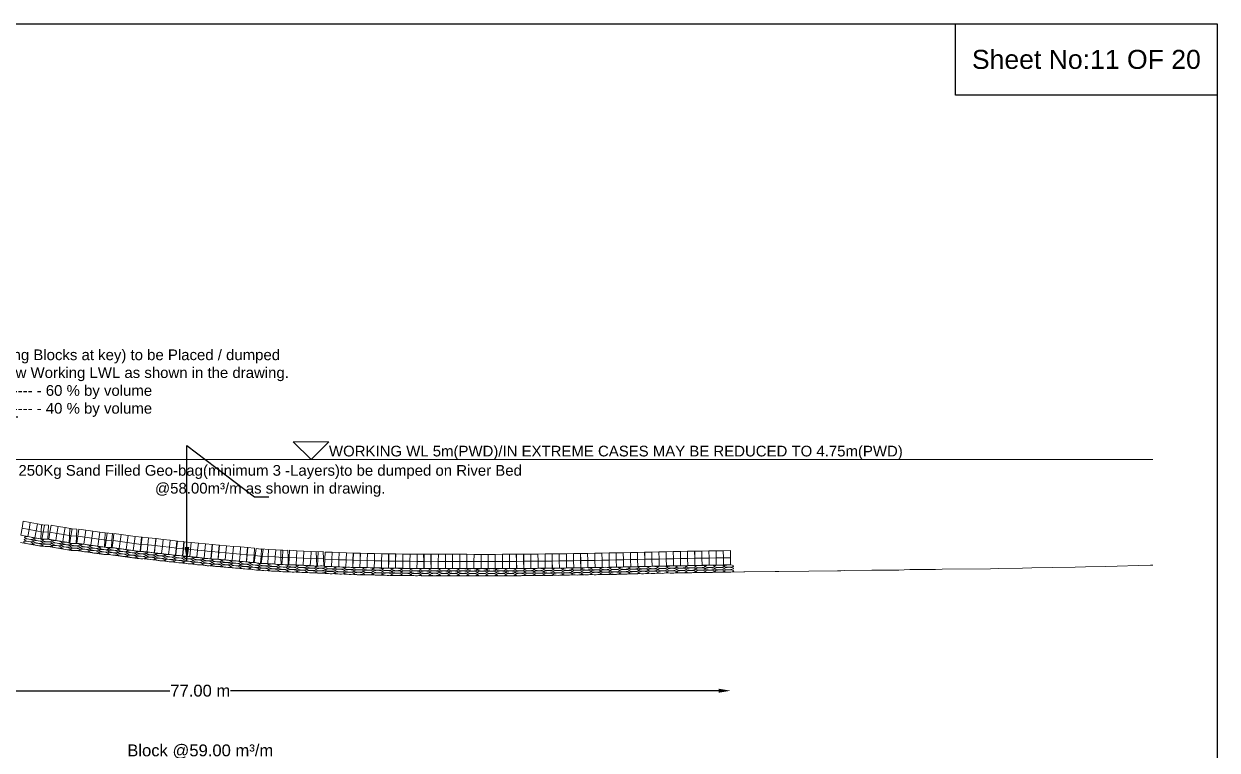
# Model space of a CAD drawing. Header units: inches. Extents: x -8940 to 26362, y -28010 to 990.
# Drawn here: x 4382.2 to 4465.9, y -14244.6 to -14193.7 of the extents above; entities that cross this region are included whole.
import ezdxf

# ---------------------------------------------------------------- set-up
doc = ezdxf.new("R2010")
doc.units = ezdxf.units.IN
doc.header["$MEASUREMENT"] = 0
doc.header["$PDMODE"] = 3
for name, color, linetype, lineweight in [('Cross Section Labels', 7, 'Continuous', 9), ('Existing_Bed_Level for Xsection', 7, 'Continuous', 0), ('Long Section Labels', 7, 'Continuous', 9)]:
    doc.layers.add(name, color=color, linetype=linetype, lineweight=lineweight)
doc.styles.get("Standard").update_dxf_attribs({"font": 'arial.ttf'})
doc.dimstyles.new('Appron Lebeling Style', dxfattribs={"dimtxt": 50, "dimasz": 50, "dimexe": 0.18, "dimexo": 0.0625, "dimgap": 0.09, "dimtad": 0, "dimtih": 1, "dimtoh": 1, "dimdec": 4, "dimzin": 0, "dimdsep": 46, "dimtxsty": 'Standard', "dimcen": 0.09, "dimse1": 1, "dimse2": 1, "dimadec": 0, "dimazin": 0, "dimtfac": 1, "dimtdec": 4, "dimtofl": 0, "dimtmove": 0, "dimatfit": 3, "dimfxl": 1, "dimtolj": 1, "dimtzin": 0, "dimarcsym": 0})
doc.dimstyles.get("Standard").update_dxf_attribs({"dimtxt": 0.18, "dimasz": 0.18, "dimexe": 0.18, "dimexo": 0.0625, "dimgap": 0.09, "dimtad": 0, "dimtih": 1, "dimtoh": 1, "dimdec": 4, "dimzin": 0, "dimdsep": 46, "dimtxsty": 'Standard', "dimcen": 0.09, "dimadec": 0, "dimazin": 0, "dimtfac": 1, "dimtdec": 4, "dimtofl": 0, "dimtmove": 0, "dimatfit": 3, "dimfxl": 1, "dimtolj": 1, "dimtzin": 0, "dimarcsym": 0})

# ---------------------------------------------------------------- blocks, each defined once
blk = doc.blocks.new('*D3')
at = {"layer": 'Cross Section Labels', "color": 0, "lineweight": -2, "transparency": 16777216}
for p, q in [((4358.196, -14240.44), (4392.436, -14240.44)), ((4430.93, -14240.44), (4396.69, -14240.44))]:
    blk.add_line(p, q, dxfattribs=at)
at = {"layer": 'Cross Section Labels', "color": 0, "transparency": 16777216}
for points in [[(4358.196, -14240.301), (4358.196, -14240.579), (4357.363, -14240.44)], [(4430.93, -14240.301), (4430.93, -14240.579), (4431.763, -14240.44)]]:
    blk.add_solid(points, dxfattribs=at)
at = {"layer": 'Defpoints', "color": 0, "transparency": 16777216}
for p in [(4357.363, -14231.435), (4431.763, -14239.325), (4431.763, -14240.44)]:
    blk.add_point(p, dxfattribs=at)
at = {"layer": 'Cross Section Labels', "color": 0, "transparency": 16777216, "insert": (4394.563, -14240.44), "char_height": 0.833, "attachment_point": 5}
blk.add_mtext('\\A1;77.00 m', dxfattribs=at)
blk = doc.blocks.new('*D4')
at = {"layer": 'Cross Section Labels', "color": 0, "lineweight": -2, "transparency": 16777216}
for p, q in [((4358.196, -14245.443), (4388.55, -14245.443)), ((4430.93, -14245.443), (4400.576, -14245.443))]:
    blk.add_line(p, q, dxfattribs=at)
at = {"layer": 'Cross Section Labels', "color": 0, "transparency": 16777216}
for points in [[(4358.196, -14245.304), (4358.196, -14245.582), (4357.363, -14245.443)], [(4430.93, -14245.304), (4430.93, -14245.582), (4431.763, -14245.443)]]:
    blk.add_solid(points, dxfattribs=at)
at = {"layer": 'Defpoints', "color": 0, "transparency": 16777216}
for p in [(4357.363, -14231.435), (4431.763, -14239.325), (4431.763, -14245.443)]:
    blk.add_point(p, dxfattribs=at)
at = {"layer": 'Cross Section Labels', "color": 0, "transparency": 16777216, "insert": (4394.563, -14245.443), "char_height": 0.833, "attachment_point": 5}
blk.add_mtext('\\A1;Block @59.00 m³/m ^JGoo Bag @58.00 m³/m ', dxfattribs=at)

msp = doc.modelspace()

# ---------------------------------------------------------------- linework, layer by layer
for points in [[(4299.118672, -14193.658586), (4465.878672, -14193.658586), (4465.878672, -14311.574582), (4299.118672, -14311.574582)], [(4447.535072, -14193.658586), (4465.878672, -14193.658586), (4465.878672, -14198.661386), (4447.535072, -14198.661386)]]:
    msp.add_lwpolyline(points, close=True)
at = {"layer": 'Cross Section Labels'}
msp.add_lwpolyline([(4402.337717, -14224.229953), (4403.588417, -14222.979253), (4401.087017, -14222.979253)], close=True, dxfattribs=at)
at = {"layer": 'Existing_Bed_Level for Xsection'}
for points in [[(4355.861705, -14224.229953), (4461.369925, -14224.229953)], [(4381.953224, -14230.039204), (4383.364013, -14230.302351), (4383.89431, -14230.329366), (4385.515217, -14230.597516), (4386.025503, -14230.627533), (4387.796494, -14230.876673), (4388.296774, -14230.90669), (4390.14781, -14231.152827), (4390.618073, -14231.196852), (4391.05832, -14231.239876), (4392.919361, -14231.453996), (4393.329591, -14231.491017), (4395.24066, -14231.687126), (4395.620873, -14231.718144), (4395.971069, -14231.74716), (4397.882139, -14231.913253), (4398.212324, -14231.938267), (4398.532503, -14231.985293), (4400.483595, -14232.109363), (4400.773757, -14232.099357), (4402.784883, -14232.201414), (4403.055034, -14232.190408), (4403.325185, -14232.220425), (4405.326305, -14232.297468), (4405.56644, -14232.30147), (4405.796568, -14232.303471), (4407.847716, -14232.353499), (4408.047828, -14232.3545), (4410.058954, -14232.379514), (4410.219044, -14232.379514), (4410.389139, -14232.377513), (4410.549228, -14232.374511), (4410.709318, -14232.37251), (4414.791603, -14232.386518), (4414.91167, -14232.384517), (4416.972824, -14232.37251), (4417.07288, -14232.370509), (4419.144039, -14232.351498), (4419.224084, -14232.350498), (4419.294123, -14232.350498), (4421.495355, -14232.317479), (4423.66657, -14232.277457), (4423.706592, -14232.277457), (4423.746615, -14232.278457), (4425.987869, -14232.224427), (4426.00788, -14232.225428), (4428.219118, -14232.180402), (4428.229124, -14232.180402), (4429.039577, -14232.164393), (4430.490389, -14232.14038), (4432.691621, -14232.10536), (4432.76166, -14232.103359), (4434.892853, -14232.079346), (4435.01292, -14232.075344), (4435.142993, -14232.06934), (4437.234164, -14232.043326), (4439.255295, -14232.037322), (4439.495429, -14232.024315), (4439.735564, -14232.009307), (4441.666644, -14231.990296), (4443.557703, -14231.988295), (4443.92791, -14231.966283), (4444.328134, -14231.94427), (4446.119136, -14231.936266), (4446.599405, -14231.90825), (4449.981298, -14231.895243), (4450.571628, -14231.861224), (4452.222552, -14231.849217), (4452.892928, -14231.817199), (4454.353745, -14231.796187), (4455.914619, -14231.778177), (4456.655033, -14231.74816), (4458.055817, -14231.722146), (4458.866271, -14231.691129), (4460.3471, -14231.660111), (4461.197576, -14231.639099), (4461.369925, -14231.634699)]]:
    msp.add_lwpolyline(points, dxfattribs=at)
at = {"layer": 'Long Section Labels'}
for points in [[(4382.643684, -14228.631089), (4382.151886, -14228.539356), (4382.060153, -14229.031154), (4382.551951, -14229.122887)], [(4382.551951, -14229.122887), (4382.060153, -14229.031154), (4381.968421, -14229.522952), (4382.460219, -14229.614685)], [(4383.043749, -14229.214619), (4382.551951, -14229.122887), (4382.460219, -14229.614685), (4382.952017, -14229.706417)], [(4383.135482, -14228.722821), (4382.643684, -14228.631089), (4382.551951, -14229.122887), (4383.043749, -14229.214619)], [(4383.535547, -14229.306352), (4383.043749, -14229.214619), (4382.952017, -14229.706417), (4383.443815, -14229.79815)], [(4383.62728, -14228.814554), (4383.135482, -14228.722821), (4383.043749, -14229.214619), (4383.535547, -14229.306352)], [(4383.901075, -14229.317835), (4383.401443, -14229.292382), (4383.37599, -14229.792014), (4383.875622, -14229.817467)], [(4383.926528, -14228.818203), (4383.426896, -14228.79275), (4383.401443, -14229.292382), (4383.901075, -14229.317835)], [(4384.508712, -14229.406707), (4384.01514, -14229.325055), (4383.933488, -14229.818626), (4384.427059, -14229.900279)], [(4384.590364, -14228.913136), (4384.096793, -14228.831483), (4384.01514, -14229.325055), (4384.508712, -14229.406707)], [(4385.002283, -14229.48836), (4384.508712, -14229.406707), (4384.427059, -14229.900279), (4384.920631, -14229.981932)], [(4385.083936, -14228.994788), (4384.590364, -14228.913136), (4384.508712, -14229.406707), (4385.002283, -14229.48836)], [(4385.577508, -14229.076441), (4385.083936, -14228.994788), (4385.002283, -14229.48836), (4385.495855, -14229.570013)], [(4385.916871, -14229.107686), (4385.417454, -14229.078308), (4385.388077, -14229.577725), (4385.887493, -14229.607103)], [(4386.53561, -14229.173572), (4386.040208, -14229.10388), (4385.970516, -14229.599281), (4386.465918, -14229.668974)], [(4387.031012, -14229.243264), (4386.53561, -14229.173572), (4386.465918, -14229.668974), (4386.961319, -14229.738666)], [(4387.526414, -14229.312956), (4387.031012, -14229.243264), (4386.961319, -14229.738666), (4387.456721, -14229.808358)], [(4388.021815, -14229.382648), (4387.526414, -14229.312956), (4387.456721, -14229.808358), (4387.952123, -14229.87805)], [(4388.401334, -14229.3994), (4387.901953, -14229.369438), (4387.87199, -14229.868819), (4388.371372, -14229.898782)], [(4389.005812, -14229.476828), (4388.509897, -14229.410885), (4388.443954, -14229.9068), (4388.939869, -14229.972743)], [(4385.495855, -14229.570013), (4385.002283, -14229.48836), (4384.920631, -14229.981932), (4385.414202, -14230.063584)], [(4385.887493, -14229.607103), (4385.388077, -14229.577725), (4385.358699, -14230.077142), (4385.858116, -14230.106519)], [(4386.465918, -14229.668974), (4385.970516, -14229.599281), (4385.900823, -14230.094683), (4386.396225, -14230.164376)], [(4386.961319, -14229.738666), (4386.465918, -14229.668974), (4386.396225, -14230.164376), (4386.891627, -14230.234068)], [(4387.456721, -14229.808358), (4386.961319, -14229.738666), (4386.891627, -14230.234068), (4387.387029, -14230.30376)], [(4387.952123, -14229.87805), (4387.456721, -14229.808358), (4387.387029, -14230.30376), (4387.882431, -14230.373452)], [(4388.371372, -14229.898782), (4387.87199, -14229.868819), (4387.842027, -14230.368201), (4388.341409, -14230.398164)], [(4388.939869, -14229.972743), (4388.443954, -14229.9068), (4388.378011, -14230.402715), (4388.873926, -14230.468658)], [(4389.435784, -14230.038686), (4388.939869, -14229.972743), (4388.873926, -14230.468658), (4389.369841, -14230.534601)], [(4389.501727, -14229.542771), (4389.005812, -14229.476828), (4388.939869, -14229.972743), (4389.435784, -14230.038686)], [(4389.931699, -14230.10463), (4389.435784, -14230.038686), (4389.369841, -14230.534601), (4389.865756, -14230.600544)], [(4389.997642, -14229.608715), (4389.501727, -14229.542771), (4389.435784, -14230.038686), (4389.931699, -14230.10463)], [(4390.427614, -14230.170573), (4389.931699, -14230.10463), (4389.865756, -14230.600544), (4390.36167, -14230.666488)], [(4390.493557, -14229.674658), (4389.997642, -14229.608715), (4389.931699, -14230.10463), (4390.427614, -14230.170573)], [(4390.887351, -14230.207077), (4390.389249, -14230.160446), (4390.342618, -14230.658548), (4390.84072, -14230.705179)], [(4390.933982, -14229.708975), (4390.43588, -14229.662344), (4390.389249, -14230.160446), (4390.887351, -14230.207077)], [(4391.389288, -14230.256841), (4390.89138, -14230.208182), (4390.842721, -14230.70609), (4391.340629, -14230.754749)], [(4391.437947, -14229.758933), (4390.940039, -14229.710274), (4390.89138, -14230.208182), (4391.389288, -14230.256841)], [(4391.903082, -14230.319837), (4391.40608, -14230.262655), (4391.348898, -14230.759656), (4391.8459, -14230.816838)], [(4391.960264, -14229.822836), (4391.463262, -14229.765654), (4391.40608, -14230.262655), (4391.903082, -14230.319837)], [(4392.457265, -14229.880017), (4391.960264, -14229.822836), (4391.903082, -14230.319837), (4392.400083, -14230.377019)], [(4392.954266, -14229.937199), (4392.457265, -14229.880017), (4392.400083, -14230.377019), (4392.897084, -14230.434201)], [(4393.415277, -14229.981764), (4392.917022, -14229.936799), (4392.872058, -14230.435055), (4393.370313, -14230.480019)], [(4393.93144, -14230.033997), (4393.433773, -14229.982928), (4393.382704, -14230.480594), (4393.880371, -14230.531664)], [(4394.429107, -14230.085067), (4393.93144, -14230.033997), (4393.880371, -14230.531664), (4394.378037, -14230.582733)], [(4394.926773, -14230.136136), (4394.429107, -14230.085067), (4394.378037, -14230.582733), (4394.875704, -14230.633803)], [(4395.42444, -14230.187206), (4394.926773, -14230.136136), (4394.875704, -14230.633803), (4395.37337, -14230.684872)], [(4395.891735, -14230.224376), (4395.393112, -14230.183698), (4395.352435, -14230.682322), (4395.851058, -14230.722999)], [(4396.398161, -14230.267738), (4395.89976, -14230.224421), (4395.856443, -14230.722823), (4396.354844, -14230.766139)], [(4396.896562, -14230.311054), (4396.398161, -14230.267738), (4396.354844, -14230.766139), (4396.853246, -14230.809456)], [(4392.400083, -14230.377019), (4391.903082, -14230.319837), (4391.8459, -14230.816838), (4392.342901, -14230.87402)], [(4392.897084, -14230.434201), (4392.400083, -14230.377019), (4392.342901, -14230.87402), (4392.839902, -14230.931202)], [(4393.370313, -14230.480019), (4392.872058, -14230.435055), (4392.827093, -14230.93331), (4393.325348, -14230.978274)], [(4393.880371, -14230.531664), (4393.382704, -14230.480594), (4393.331635, -14230.978261), (4393.829301, -14231.02933)], [(4394.378037, -14230.582733), (4393.880371, -14230.531664), (4393.829301, -14231.02933), (4394.326968, -14231.0804)], [(4394.875704, -14230.633803), (4394.378037, -14230.582733), (4394.326968, -14231.0804), (4394.824634, -14231.131469)], [(4395.37337, -14230.684872), (4394.875704, -14230.633803), (4394.824634, -14231.131469), (4395.322301, -14231.182539)], [(4395.851058, -14230.722999), (4395.352435, -14230.682322), (4395.311757, -14231.180946), (4395.810381, -14231.221623)], [(4396.354844, -14230.766139), (4395.856443, -14230.722823), (4395.813127, -14231.221224), (4396.311528, -14231.26454)], [(4396.853246, -14230.809456), (4396.354844, -14230.766139), (4396.311528, -14231.26454), (4396.809929, -14231.307857)], [(4397.351647, -14230.852772), (4396.853246, -14230.809456), (4396.809929, -14231.307857), (4397.30833, -14231.351173)], [(4397.394963, -14230.354371), (4396.896562, -14230.311054), (4396.853246, -14230.809456), (4397.351647, -14230.852772)], [(4397.850048, -14230.896089), (4397.351647, -14230.852772), (4397.30833, -14231.351173), (4397.806732, -14231.39449)], [(4397.893365, -14230.397688), (4397.394963, -14230.354371), (4397.351647, -14230.852772), (4397.850048, -14230.896089)], [(4398.337631, -14230.934298), (4397.83878, -14230.896507), (4397.800988, -14231.395357), (4398.299839, -14231.433149)], [(4398.375422, -14230.435448), (4397.876572, -14230.397656), (4397.83878, -14230.896507), (4398.337631, -14230.934298)], [(4398.902731, -14231.018263), (4398.407762, -14230.945564), (4398.335063, -14231.440534), (4398.830033, -14231.513233)], [(4398.97543, -14230.523293), (4398.48046, -14230.450595), (4398.407762, -14230.945564), (4398.902731, -14231.018263)], [(4399.321225, -14231.022841), (4398.821954, -14230.991093), (4398.790205, -14231.490364), (4399.289477, -14231.522113)], [(4399.352974, -14230.52357), (4398.853702, -14230.491821), (4398.821954, -14230.991093), (4399.321225, -14231.022841)], [(4399.820497, -14231.05459), (4399.321225, -14231.022841), (4399.289477, -14231.522113), (4399.788748, -14231.553861)], [(4399.852245, -14230.555318), (4399.352974, -14230.52357), (4399.321225, -14231.022841), (4399.820497, -14231.05459)], [(4400.319768, -14231.086338), (4399.820497, -14231.05459), (4399.788748, -14231.553861), (4400.28802, -14231.58561)], [(4400.351517, -14230.587067), (4399.852245, -14230.555318), (4399.820497, -14231.05459), (4400.319768, -14231.086338)], [(4400.703227, -14230.590046), (4400.203244, -14230.607286), (4400.220485, -14231.107269), (4400.720468, -14231.090028)], [(4400.720468, -14231.090028), (4400.220485, -14231.107269), (4400.237726, -14231.607252), (4400.737709, -14231.590011)], [(4401.306161, -14231.114509), (4400.806524, -14231.089154), (4400.781169, -14231.588791), (4401.280806, -14231.614146)], [(4401.331515, -14230.614871), (4400.831878, -14230.589517), (4400.806524, -14231.089154), (4401.306161, -14231.114509)], [(4401.805798, -14231.139863), (4401.306161, -14231.114509), (4401.280806, -14231.614146), (4401.780443, -14231.6395)], [(4401.831153, -14230.640226), (4401.331515, -14230.614871), (4401.306161, -14231.114509), (4401.805798, -14231.139863)], [(4402.33079, -14230.665581), (4401.831153, -14230.640226), (4401.805798, -14231.139863), (4402.305435, -14231.165218)], [(4402.830427, -14230.690936), (4402.33079, -14230.665581), (4402.305435, -14231.165218), (4402.805072, -14231.190573)], [(4403.192205, -14230.672721), (4402.692339, -14230.693085), (4402.712704, -14231.192951), (4403.21257, -14231.172586)], [(4403.810297, -14230.727137), (4403.310387, -14230.70789), (4403.291141, -14231.2078), (4403.791051, -14231.227046)], [(4404.310207, -14230.746383), (4403.810297, -14230.727137), (4403.791051, -14231.227046), (4404.29096, -14231.246293)], [(4404.810116, -14230.76563), (4404.310207, -14230.746383), (4404.29096, -14231.246293), (4404.79087, -14231.265539)], [(4405.310026, -14230.784876), (4404.810116, -14230.76563), (4404.79087, -14231.265539), (4405.29078, -14231.284786)], [(4405.777245, -14230.793928), (4405.277034, -14230.785591), (4405.268697, -14231.285802), (4405.768908, -14231.294139)], [(4406.289068, -14230.804189), (4405.788937, -14230.79199), (4405.776738, -14231.292121), (4406.276869, -14231.30432)], [(4406.789199, -14230.816387), (4406.289068, -14230.804189), (4406.276869, -14231.30432), (4406.777001, -14231.316518)], [(4407.28933, -14230.828585), (4406.789199, -14230.816387), (4406.777001, -14231.316518), (4407.277132, -14231.328716)], [(4407.789462, -14230.840783), (4407.28933, -14230.828585), (4407.277132, -14231.328716), (4407.777263, -14231.340915)], [(4408.260423, -14230.844698), (4407.76015, -14230.842197), (4407.757648, -14231.342471), (4408.257922, -14231.344972)], [(4408.771887, -14230.852543), (4408.271646, -14230.846321), (4408.265424, -14231.346562), (4408.765666, -14231.352784)], [(4409.272129, -14230.858765), (4408.771887, -14230.852543), (4408.765666, -14231.352784), (4409.265907, -14231.359006)], [(4409.77237, -14230.864987), (4409.272129, -14230.858765), (4409.265907, -14231.359006), (4409.766148, -14231.365228)], [(4410.272611, -14230.871209), (4409.77237, -14230.864987), (4409.766148, -14231.365228), (4410.266389, -14231.37145)], [(4410.725717, -14230.860091), (4410.225525, -14230.869469), (4410.234904, -14231.369661), (4410.735096, -14231.360283)], [(4411.259525, -14230.863543), (4410.759248, -14230.861827), (4410.757531, -14231.362104), (4411.257808, -14231.36382)], [(4411.759802, -14230.86526), (4411.259525, -14230.863543), (4411.257808, -14231.36382), (4411.758085, -14231.365537)], [(4412.260079, -14230.866977), (4411.759802, -14230.86526), (4411.758085, -14231.365537), (4412.258362, -14231.367254)], [(4412.760356, -14230.868693), (4412.260079, -14230.866977), (4412.258362, -14231.367254), (4412.758639, -14231.36897)], [(4413.260633, -14230.87041), (4412.760356, -14230.868693), (4412.758639, -14231.36897), (4413.258917, -14231.370687)], [(4413.76091, -14230.872127), (4413.260633, -14230.87041), (4413.258917, -14231.370687), (4413.759194, -14231.372404)], [(4414.261187, -14230.873843), (4413.76091, -14230.872127), (4413.759194, -14231.372404), (4414.259471, -14231.37412)], [(4414.761464, -14230.87556), (4414.261187, -14230.873843), (4414.259471, -14231.37412), (4414.759748, -14231.375837)], [(4415.247736, -14230.871688), (4414.747465, -14230.874602), (4414.750379, -14231.374873), (4415.250651, -14231.371959)], [(4415.748008, -14230.868774), (4415.247736, -14230.871688), (4415.250651, -14231.371959), (4415.750922, -14231.369045)], [(4416.248279, -14230.865859), (4415.748008, -14230.868774), (4415.750922, -14231.369045), (4416.251194, -14231.366131)], [(4416.748551, -14230.862945), (4416.248279, -14230.865859), (4416.251194, -14231.366131), (4416.751465, -14231.363217)], [(4417.22736, -14230.856271), (4416.72718, -14230.866275), (4416.737184, -14231.366455), (4417.237364, -14231.356451)], [(4417.743992, -14230.85344), (4417.243733, -14230.858031), (4417.248325, -14231.35829), (4417.748584, -14231.353699)], [(4418.244251, -14230.848848), (4417.743992, -14230.85344), (4417.748584, -14231.353699), (4418.248843, -14231.349107)], [(4418.74451, -14230.844256), (4418.244251, -14230.848848), (4418.248843, -14231.349107), (4418.749102, -14231.344515)], [(4419.244769, -14230.839664), (4418.74451, -14230.844256), (4418.749102, -14231.344515), (4419.249361, -14231.339923)], [(4419.736202, -14230.832851), (4419.235979, -14230.840354), (4419.243482, -14231.340578), (4419.743706, -14231.333075)], [(4420.236426, -14230.825347), (4419.736202, -14230.832851), (4419.743706, -14231.333075), (4420.243929, -14231.325571)], [(4420.73665, -14230.817844), (4420.236426, -14230.825347), (4420.243929, -14231.325571), (4420.744153, -14231.318068)], [(4421.236873, -14230.810341), (4420.73665, -14230.817844), (4420.744153, -14231.318068), (4421.244377, -14231.310564)], [(4421.731897, -14230.802017), (4421.231702, -14230.811237), (4421.240922, -14231.311432), (4421.741117, -14231.302212)], [(4422.232092, -14230.792796), (4421.731897, -14230.802017), (4421.741117, -14231.302212), (4422.241312, -14231.292991)], [(4422.732287, -14230.783576), (4422.232092, -14230.792796), (4422.241312, -14231.292991), (4422.741507, -14231.283771)], [(4423.232482, -14230.774356), (4422.732287, -14230.783576), (4422.741507, -14231.283771), (4423.241702, -14231.274551)], [(4423.732677, -14230.765136), (4423.232482, -14230.774356), (4423.241702, -14231.274551), (4423.741898, -14231.265331)], [(4424.224245, -14230.755658), (4423.72411, -14230.767715), (4423.736167, -14231.26785), (4424.236302, -14231.255793)], [(4424.72438, -14230.743602), (4424.224245, -14230.755658), (4424.236302, -14231.255793), (4424.736436, -14231.243736)], [(4425.224514, -14230.731545), (4424.72438, -14230.743602), (4424.736436, -14231.243736), (4425.236571, -14231.231679)], [(4425.724649, -14230.719488), (4425.224514, -14230.731545), (4425.236571, -14231.231679), (4425.736706, -14231.219623)], [(4426.23044, -14230.709737), (4425.730263, -14230.719922), (4425.740448, -14231.220098), (4426.240624, -14231.209913)], [(4426.730616, -14230.699552), (4426.23044, -14230.709737), (4426.240624, -14231.209913), (4426.740801, -14231.199729)], [(4427.230792, -14230.689368), (4426.730616, -14230.699552), (4426.740801, -14231.199729), (4427.240977, -14231.189544)], [(4427.730969, -14230.679183), (4427.230792, -14230.689368), (4427.240977, -14231.189544), (4427.741153, -14231.17936)], [(4428.231145, -14230.668999), (4427.730969, -14230.679183), (4427.741153, -14231.17936), (4428.24133, -14231.169175)], [(4428.732249, -14230.659324), (4428.232067, -14230.669204), (4428.241947, -14231.169386), (4428.742129, -14231.159506)], [(4429.232432, -14230.649444), (4428.732249, -14230.659324), (4428.742129, -14231.159506), (4429.242312, -14231.149626)], [(4429.73749, -14230.641789), (4429.237279, -14230.650069), (4429.245558, -14231.15028), (4429.74577, -14231.142001)], [(4430.237702, -14230.63351), (4429.73749, -14230.641789), (4429.74577, -14231.142001), (4430.245981, -14231.133721)], [(4430.245981, -14231.133721), (4429.74577, -14231.142001), (4429.754049, -14231.642212), (4430.254261, -14231.633933)], [(4430.738887, -14230.62539), (4430.23867, -14230.633348), (4430.246628, -14231.133565), (4430.746845, -14231.125607)], [(4430.746845, -14231.125607), (4430.246628, -14231.133565), (4430.254586, -14231.633781), (4430.754803, -14231.625823)], [(4431.239103, -14230.617432), (4430.738887, -14230.62539), (4430.746845, -14231.125607), (4431.247061, -14231.117649)], [(4431.247061, -14231.117649), (4430.746845, -14231.125607), (4430.754803, -14231.625823), (4431.255019, -14231.617865)], [(4431.73932, -14230.609474), (4431.239103, -14230.617432), (4431.247061, -14231.117649), (4431.747278, -14231.109691)], [(4431.747278, -14231.109691), (4431.247061, -14231.117649), (4431.255019, -14231.617865), (4431.755236, -14231.609907)], [(4402.305435, -14231.165218), (4401.805798, -14231.139863), (4401.780443, -14231.6395), (4402.28008, -14231.664855)], [(4402.805072, -14231.190573), (4402.305435, -14231.165218), (4402.28008, -14231.664855), (4402.779717, -14231.69021)], [(4403.21257, -14231.172586), (4402.712704, -14231.192951), (4402.733069, -14231.692816), (4403.232934, -14231.672451)], [(4403.791051, -14231.227046), (4403.291141, -14231.2078), (4403.271894, -14231.707709), (4403.771804, -14231.726956)], [(4404.29096, -14231.246293), (4403.791051, -14231.227046), (4403.771804, -14231.726956), (4404.271714, -14231.746202)], [(4404.79087, -14231.265539), (4404.29096, -14231.246293), (4404.271714, -14231.746202), (4404.771623, -14231.765449)], [(4405.29078, -14231.284786), (4404.79087, -14231.265539), (4404.771623, -14231.765449), (4405.271533, -14231.784696)], [(4405.768908, -14231.294139), (4405.268697, -14231.285802), (4405.26036, -14231.786012), (4405.760571, -14231.794349)], [(4406.276869, -14231.30432), (4405.776738, -14231.292121), (4405.76454, -14231.792253), (4406.264671, -14231.804451)], [(4406.777001, -14231.316518), (4406.276869, -14231.30432), (4406.264671, -14231.804451), (4406.764802, -14231.816649)], [(4407.277132, -14231.328716), (4406.777001, -14231.316518), (4406.764802, -14231.816649), (4407.264934, -14231.828848)], [(4407.777263, -14231.340915), (4407.277132, -14231.328716), (4407.264934, -14231.828848), (4407.765065, -14231.841046)], [(4408.257922, -14231.344972), (4407.757648, -14231.342471), (4407.755147, -14231.842744), (4408.255421, -14231.845246)], [(4408.765666, -14231.352784), (4408.265424, -14231.346562), (4408.259202, -14231.846804), (4408.759444, -14231.853026)], [(4409.265907, -14231.359006), (4408.765666, -14231.352784), (4408.759444, -14231.853026), (4409.259685, -14231.859248)], [(4409.766148, -14231.365228), (4409.265907, -14231.359006), (4409.259685, -14231.859248), (4409.759926, -14231.86547)], [(4410.266389, -14231.37145), (4409.766148, -14231.365228), (4409.759926, -14231.86547), (4410.260168, -14231.871691)], [(4410.735096, -14231.360283), (4410.234904, -14231.369661), (4410.244282, -14231.869853), (4410.744474, -14231.860475)], [(4411.257808, -14231.36382), (4410.757531, -14231.362104), (4410.755815, -14231.862381), (4411.256092, -14231.864097)], [(4411.758085, -14231.365537), (4411.257808, -14231.36382), (4411.256092, -14231.864097), (4411.756369, -14231.865814)], [(4412.258362, -14231.367254), (4411.758085, -14231.365537), (4411.756369, -14231.865814), (4412.256646, -14231.867531)], [(4412.758639, -14231.36897), (4412.258362, -14231.367254), (4412.256646, -14231.867531), (4412.756923, -14231.869247)], [(4413.258917, -14231.370687), (4412.758639, -14231.36897), (4412.756923, -14231.869247), (4413.2572, -14231.870964)], [(4413.759194, -14231.372404), (4413.258917, -14231.370687), (4413.2572, -14231.870964), (4413.757477, -14231.872681)], [(4414.259471, -14231.37412), (4413.759194, -14231.372404), (4413.757477, -14231.872681), (4414.257754, -14231.874397)], [(4414.759748, -14231.375837), (4414.259471, -14231.37412), (4414.257754, -14231.874397), (4414.758031, -14231.876114)], [(4415.250651, -14231.371959), (4414.750379, -14231.374873), (4414.753293, -14231.875145), (4415.253565, -14231.872231)], [(4415.750922, -14231.369045), (4415.250651, -14231.371959), (4415.253565, -14231.872231), (4415.753836, -14231.869317)], [(4416.251194, -14231.366131), (4415.750922, -14231.369045), (4415.753836, -14231.869317), (4416.254108, -14231.866402)], [(4416.751465, -14231.363217), (4416.251194, -14231.366131), (4416.254108, -14231.866402), (4416.754379, -14231.863488)], [(4417.237364, -14231.356451), (4416.737184, -14231.366455), (4416.747188, -14231.866635), (4417.247368, -14231.856631)], [(4417.748584, -14231.353699), (4417.248325, -14231.35829), (4417.252917, -14231.858549), (4417.753176, -14231.853957)], [(4418.248843, -14231.349107), (4417.748584, -14231.353699), (4417.753176, -14231.853957), (4418.253435, -14231.849366)], [(4418.749102, -14231.344515), (4418.248843, -14231.349107), (4418.253435, -14231.849366), (4418.753694, -14231.844774)], [(4419.249361, -14231.339923), (4418.749102, -14231.344515), (4418.753694, -14231.844774), (4419.253953, -14231.840182)], [(4419.743706, -14231.333075), (4419.243482, -14231.340578), (4419.250985, -14231.840802), (4419.751209, -14231.833298)], [(4420.243929, -14231.325571), (4419.743706, -14231.333075), (4419.751209, -14231.833298), (4420.251433, -14231.825795)], [(4420.744153, -14231.318068), (4420.243929, -14231.325571), (4420.251433, -14231.825795), (4420.751656, -14231.818292)], [(4421.244377, -14231.310564), (4420.744153, -14231.318068), (4420.751656, -14231.818292), (4421.25188, -14231.810788)], [(4421.741117, -14231.302212), (4421.240922, -14231.311432), (4421.250143, -14231.811627), (4421.750338, -14231.802407)], [(4422.241312, -14231.292991), (4421.741117, -14231.302212), (4421.750338, -14231.802407), (4422.250533, -14231.793186)], [(4422.741507, -14231.283771), (4422.241312, -14231.292991), (4422.250533, -14231.793186), (4422.750728, -14231.783966)], [(4423.241702, -14231.274551), (4422.741507, -14231.283771), (4422.750728, -14231.783966), (4423.250923, -14231.774746)], [(4423.741898, -14231.265331), (4423.241702, -14231.274551), (4423.250923, -14231.774746), (4423.751118, -14231.765526)], [(4424.236302, -14231.255793), (4423.736167, -14231.26785), (4423.748224, -14231.767985), (4424.248358, -14231.755928)], [(4424.736436, -14231.243736), (4424.236302, -14231.255793), (4424.248358, -14231.755928), (4424.748493, -14231.743871)], [(4425.236571, -14231.231679), (4424.736436, -14231.243736), (4424.748493, -14231.743871), (4425.248628, -14231.731814)], [(4425.736706, -14231.219623), (4425.236571, -14231.231679), (4425.248628, -14231.731814), (4425.748763, -14231.719757)], [(4426.240624, -14231.209913), (4425.740448, -14231.220098), (4425.750632, -14231.720274), (4426.250809, -14231.71009)], [(4426.740801, -14231.199729), (4426.240624, -14231.209913), (4426.250809, -14231.71009), (4426.750985, -14231.699905)], [(4427.240977, -14231.189544), (4426.740801, -14231.199729), (4426.750985, -14231.699905), (4427.251161, -14231.689721)], [(4427.741153, -14231.17936), (4427.240977, -14231.189544), (4427.251161, -14231.689721), (4427.751338, -14231.679536)], [(4428.24133, -14231.169175), (4427.741153, -14231.17936), (4427.751338, -14231.679536), (4428.251514, -14231.669351)], [(4428.742129, -14231.159506), (4428.241947, -14231.169386), (4428.251827, -14231.669569), (4428.75201, -14231.659689)], [(4429.242312, -14231.149626), (4428.742129, -14231.159506), (4428.75201, -14231.659689), (4429.252192, -14231.649808)], [(4429.74577, -14231.142001), (4429.245558, -14231.15028), (4429.253838, -14231.650492), (4429.754049, -14231.642212)]]:
    msp.add_lwpolyline(points, close=True, dxfattribs=at)
for centre, major_axis in [((4382.502638, -14230.055169), (0.327341, -0.061057)), ((4382.533827, -14229.887958), (0.327341, -0.061057)), ((4382.565016, -14229.720746), (0.327341, -0.061057)), ((4383.15732, -14230.177283), (0.327341, -0.061057)), ((4383.188509, -14230.010072), (0.327341, -0.061057)), ((4383.219698, -14229.842861), (0.327341, -0.061057)), ((4383.807622, -14230.239792), (0.332555, -0.016941)), ((4383.816276, -14230.069917), (0.332555, -0.016941)), ((4383.82493, -14229.900042), (0.332555, -0.016941)), ((4384.475322, -14230.339281), (0.328521, -0.054348)), ((4384.503084, -14230.171467), (0.328521, -0.054348)), ((4384.530846, -14230.003652), (0.328521, -0.054348)), ((4385.160126, -14230.280162), (0.328521, -0.054348)), ((4385.187888, -14230.112348), (0.328521, -0.054348)), ((4385.793591, -14230.358308), (0.332412, -0.019554)), ((4385.80358, -14230.188506), (0.332412, -0.019554)), ((4386.499311, -14230.264762), (0.32974, -0.046387)), ((4387.15879, -14230.357537), (0.32974, -0.046387)), ((4385.132365, -14230.447977), (0.328521, -0.054348)), ((4385.783603, -14230.528109), (0.332412, -0.019554)), ((4386.45192, -14230.601636), (0.32974, -0.046387)), ((4386.475616, -14230.433199), (0.32974, -0.046387)), ((4387.111399, -14230.69441), (0.32974, -0.046387)), ((4387.135095, -14230.525973), (0.32974, -0.046387)), ((4387.770878, -14230.787184), (0.32974, -0.046387)), ((4387.794574, -14230.618747), (0.32974, -0.046387)), ((4387.818269, -14230.450311), (0.32974, -0.046387)), ((4388.433838, -14230.839119), (0.330081, -0.043892)), ((4388.456258, -14230.670508), (0.330081, -0.043892)), ((4388.478679, -14230.501897), (0.330081, -0.043892)), ((4389.093999, -14230.926903), (0.330081, -0.043892)), ((4389.11642, -14230.758292), (0.330081, -0.043892)), ((4389.138841, -14230.589681), (0.330081, -0.043892)), ((4389.754161, -14231.014686), (0.330081, -0.043892)), ((4389.776582, -14230.846075), (0.330081, -0.043892)), ((4389.799003, -14230.677464), (0.330081, -0.043892)), ((4390.412166, -14231.092156), (0.331537, -0.031037)), ((4390.428021, -14230.922801), (0.331537, -0.031037)), ((4390.443875, -14230.753447), (0.331537, -0.031037)), ((4391.076842, -14231.156398), (0.330804, -0.03806)), ((4391.096284, -14230.987418), (0.330804, -0.03806)), ((4391.115726, -14230.818438), (0.330804, -0.03806)), ((4391.73845, -14231.232519), (0.330804, -0.03806)), ((4391.757892, -14231.063538), (0.330804, -0.03806)), ((4391.777334, -14230.894558), (0.330804, -0.03806)), ((4392.4195, -14231.139659), (0.330804, -0.03806)), ((4392.438942, -14230.970679), (0.330804, -0.03806)), ((4393.075212, -14231.211881), (0.331639, -0.029928)), ((4393.0905, -14231.042474), (0.331639, -0.029928)), ((4393.75851, -14231.10756), (0.331247, -0.033992)), ((4394.421004, -14231.175544), (0.331247, -0.033992)), ((4392.400058, -14231.308639), (0.330804, -0.03806)), ((4393.059924, -14231.381288), (0.331639, -0.029928)), ((4393.723783, -14231.445974), (0.331247, -0.033992)), ((4393.741147, -14231.276767), (0.331247, -0.033992)), ((4394.386277, -14231.513957), (0.331247, -0.033992)), ((4394.403641, -14231.344751), (0.331247, -0.033992)), ((4395.048771, -14231.581941), (0.331247, -0.033992)), ((4395.066134, -14231.412734), (0.331247, -0.033992)), ((4395.083498, -14231.243528), (0.331247, -0.033992)), ((4395.710485, -14231.64023), (0.331849, -0.027496)), ((4395.72453, -14231.470715), (0.331849, -0.027496)), ((4395.738576, -14231.301201), (0.331849, -0.027496)), ((4396.374389, -14231.696845), (0.331736, -0.028831)), ((4396.389117, -14231.527388), (0.331736, -0.028831)), ((4396.403844, -14231.357932), (0.331736, -0.028831)), ((4397.037861, -14231.754508), (0.331736, -0.028831)), ((4397.052588, -14231.585051), (0.331736, -0.028831)), ((4397.067316, -14231.415595), (0.331736, -0.028831)), ((4397.701332, -14231.812171), (0.331736, -0.028831)), ((4397.71606, -14231.642714), (0.331736, -0.028831)), ((4397.730788, -14231.473258), (0.331736, -0.028831)), ((4398.369095, -14231.875333), (0.329452, -0.048388)), ((4398.393813, -14231.707043), (0.329452, -0.048388)), ((4398.41853, -14231.538753), (0.329452, -0.048388)), ((4399.025237, -14231.931407), (0.332315, -0.021132)), ((4399.036031, -14231.761654), (0.332315, -0.021132)), ((4399.046826, -14231.591902), (0.332315, -0.021132)), ((4399.689867, -14231.97367), (0.332315, -0.021132)), ((4399.700661, -14231.803918), (0.332315, -0.021132)), ((4399.711456, -14231.634166), (0.332315, -0.021132)), ((4400.354497, -14232.015934), (0.332315, -0.021132)), ((4400.365292, -14231.846182), (0.332315, -0.021132)), ((4400.376086, -14231.676429), (0.332315, -0.021132)), ((4401.018629, -14232.026626), (0.332558, -0.016876)), ((4401.02725, -14231.85675), (0.332558, -0.016876)), ((4401.035871, -14231.686873), (0.332558, -0.016876)), ((4401.683746, -14232.060379), (0.332558, -0.016876)), ((4401.692367, -14231.890502), (0.332558, -0.016876)), ((4401.700987, -14231.720625), (0.332558, -0.016876)), ((4402.357484, -14231.924254), (0.332558, -0.016876)), ((4402.366104, -14231.754378), (0.332558, -0.016876)), ((4402.992462, -14231.767366), (0.33271, 0.013555)), ((4402.999386, -14231.937321), (0.33271, 0.013555)), ((4403.683603, -14231.978892), (0.33274, -0.01281)), ((4403.690146, -14231.808923), (0.33274, -0.01281)), ((4404.349082, -14232.004513), (0.33274, -0.01281)), ((4404.355626, -14231.834544), (0.33274, -0.01281)), ((4405.014562, -14232.030134), (0.33274, -0.01281)), ((4405.021106, -14231.860165), (0.33274, -0.01281)), ((4405.672662, -14232.047241), (0.332974, -0.002895)), ((4405.674141, -14231.877153), (0.332974, -0.002895)), ((4406.342472, -14232.061567), (0.332887, -0.008119)), ((4406.346619, -14231.891523), (0.332887, -0.008119)), ((4407.012394, -14231.907761), (0.332887, -0.008119)), ((4407.678169, -14231.924), (0.332887, -0.008119)), ((4408.338984, -14231.93285), (0.332961, -0.004141)), ((4409.004905, -14231.941133), (0.332961, -0.004141)), ((4409.670826, -14231.949415), (0.332961, -0.004141)), ((4410.32647, -14231.952983), (0.332963, 0.003917)), ((4410.998858, -14231.948263), (0.332984, -0.001143)), ((4411.664826, -14231.950548), (0.332984, -0.001143)), ((4412.330795, -14231.952833), (0.332984, -0.001143)), ((4412.996764, -14231.955118), (0.332984, -0.001143)), ((4413.662733, -14231.957404), (0.332984, -0.001143)), ((4414.328702, -14231.959689), (0.332984, -0.001143)), ((4414.990717, -14231.958811), (0.332981, 0.00194)), ((4415.656679, -14231.954932), (0.332981, 0.00194)), ((4416.32264, -14231.951052), (0.332981, 0.00194)), ((4416.982572, -14231.946992), (0.33292, 0.006658)), ((4417.653104, -14231.939927), (0.332972, 0.003056)), ((4418.319049, -14231.933815), (0.332972, 0.003056)), ((4418.984994, -14231.927702), (0.332972, 0.003056)), ((4419.648438, -14231.919897), (0.332949, 0.004994)), ((4420.314336, -14231.909909), (0.332949, 0.004994)), ((4420.980234, -14231.89992), (0.332949, 0.004994)), ((4421.644663, -14231.889417), (0.33293, 0.006137)), ((4421.647798, -14232.059483), (0.33293, 0.006137)), ((4422.310523, -14231.877143), (0.33293, 0.006137)), ((4422.313658, -14232.047209), (0.33293, 0.006137)), ((4422.976382, -14231.864869), (0.33293, 0.006137)), ((4422.979517, -14232.034935), (0.33293, 0.006137)), ((4423.642242, -14231.852595), (0.33293, 0.006137)), ((4423.645377, -14232.022661), (0.33293, 0.006137)), ((4424.305623, -14231.83962), (0.33289, 0.008025)), ((4424.309722, -14232.009665), (0.33289, 0.008025)), ((4424.971402, -14231.82357), (0.33289, 0.008025)), ((4424.975502, -14231.993615), (0.33289, 0.008025)), ((4425.637182, -14231.80752), (0.33289, 0.008025)), ((4425.641281, -14231.977565), (0.33289, 0.008025)), ((4426.304559, -14231.79406), (0.332917, 0.006779)), ((4426.308021, -14231.96412), (0.332917, 0.006779)), ((4426.970393, -14231.780503), (0.332917, 0.006779)), ((4426.973856, -14231.950563), (0.332917, 0.006779)), ((4427.636228, -14231.766945), (0.332917, 0.006779)), ((4427.639691, -14231.937005), (0.332917, 0.006779)), ((4428.302325, -14231.753635), (0.332921, 0.006576)), ((4428.305684, -14231.923698), (0.332921, 0.006576)), ((4428.968167, -14231.740483), (0.332921, 0.006576)), ((4428.971527, -14231.910545), (0.332921, 0.006576)), ((4429.635406, -14231.729235), (0.332941, 0.005511)), ((4429.638221, -14231.899307), (0.332941, 0.005511)), ((4430.301287, -14231.718214), (0.332941, 0.005511)), ((4430.304102, -14231.888286), (0.332941, 0.005511)), ((4430.306917, -14232.058358), (0.332941, 0.005511)), ((4430.967447, -14231.707499), (0.332944, 0.005297)), ((4430.970153, -14231.877572), (0.332944, 0.005297)), ((4430.972859, -14232.047646), (0.332944, 0.005297)), ((4431.633336, -14231.696905), (0.332944, 0.005297)), ((4431.636041, -14231.866979), (0.332944, 0.005297)), ((4431.638747, -14232.037052), (0.332944, 0.005297)), ((4402.348863, -14232.094131), (0.332558, -0.016876)), ((4403.00631, -14232.107275), (0.33271, 0.013555)), ((4403.677059, -14232.148861), (0.33274, -0.01281)), ((4404.342538, -14232.174482), (0.33274, -0.01281)), ((4405.008018, -14232.200103), (0.33274, -0.01281)), ((4405.671183, -14232.21733), (0.332974, -0.002895)), ((4406.338325, -14232.231612), (0.332887, -0.008119)), ((4407.004099, -14232.24785), (0.332887, -0.008119)), ((4407.008247, -14232.077806), (0.332887, -0.008119)), ((4407.669874, -14232.264089), (0.332887, -0.008119)), ((4407.674022, -14232.094044), (0.332887, -0.008119)), ((4408.334753, -14232.273014), (0.332961, -0.004141)), ((4408.336868, -14232.102932), (0.332961, -0.004141)), ((4409.000674, -14232.281297), (0.332961, -0.004141)), ((4409.002789, -14232.111215), (0.332961, -0.004141)), ((4409.666595, -14232.28958), (0.332961, -0.004141)), ((4409.668711, -14232.119498), (0.332961, -0.004141)), ((4410.328471, -14232.123066), (0.332963, 0.003917)), ((4410.330472, -14232.293149), (0.332963, 0.003917)), ((4410.99769, -14232.288451), (0.332984, -0.001143)), ((4410.998274, -14232.118357), (0.332984, -0.001143)), ((4411.663659, -14232.290737), (0.332984, -0.001143)), ((4411.664243, -14232.120642), (0.332984, -0.001143)), ((4412.329628, -14232.293022), (0.332984, -0.001143)), ((4412.330212, -14232.122927), (0.332984, -0.001143)), ((4412.995597, -14232.295307), (0.332984, -0.001143)), ((4412.99618, -14232.125213), (0.332984, -0.001143)), ((4413.661565, -14232.297592), (0.332984, -0.001143)), ((4413.662149, -14232.127498), (0.332984, -0.001143)), ((4414.327534, -14232.299877), (0.332984, -0.001143)), ((4414.328118, -14232.129783), (0.332984, -0.001143)), ((4414.991708, -14232.128903), (0.332981, 0.00194)), ((4414.992699, -14232.298996), (0.332981, 0.00194)), ((4415.65767, -14232.125024), (0.332981, 0.00194)), ((4415.65866, -14232.295116), (0.332981, 0.00194)), ((4416.323631, -14232.121144), (0.332981, 0.00194)), ((4416.324622, -14232.291237), (0.332981, 0.00194)), ((4416.985974, -14232.117053), (0.33292, 0.006658)), ((4416.989375, -14232.287114), (0.33292, 0.006658)), ((4417.654665, -14232.110015), (0.332972, 0.003056)), ((4417.656227, -14232.280103), (0.332972, 0.003056)), ((4418.32061, -14232.103903), (0.332972, 0.003056)), ((4418.322171, -14232.273991), (0.332972, 0.003056)), ((4418.986555, -14232.09779), (0.332972, 0.003056)), ((4418.988116, -14232.267878), (0.332972, 0.003056)), ((4419.650989, -14232.089973), (0.332949, 0.004994)), ((4419.65354, -14232.260049), (0.332949, 0.004994)), ((4420.316887, -14232.079985), (0.332949, 0.004994)), ((4420.319438, -14232.250061), (0.332949, 0.004994)), ((4420.982785, -14232.069996), (0.332949, 0.004994)), ((4420.985336, -14232.240072), (0.332949, 0.004994)), ((4421.650933, -14232.229549), (0.33293, 0.006137)), ((4422.316793, -14232.217275), (0.33293, 0.006137)), ((4422.982652, -14232.205001), (0.33293, 0.006137)), ((4423.648512, -14232.192728), (0.33293, 0.006137)), ((4424.313822, -14232.179711), (0.33289, 0.008025)), ((4424.979601, -14232.163661), (0.33289, 0.008025)), ((4425.64538, -14232.147611), (0.33289, 0.008025)), ((4426.311484, -14232.13418), (0.332917, 0.006779)), ((4426.977319, -14232.120623), (0.332917, 0.006779)), ((4427.643153, -14232.107065), (0.332917, 0.006779)), ((4428.309043, -14232.09376), (0.332921, 0.006576)), ((4428.974886, -14232.080607), (0.332921, 0.006576)), ((4429.641036, -14232.069379), (0.332941, 0.005511))]:
    msp.add_ellipse(centre, major_axis=major_axis, ratio=0.255, dxfattribs=at)

# ---------------------------------------------------------------- texts
at = {"insert": (4456.706872, -14196.159986), "char_height": 1.33408, "attachment_point": 5}
msp.add_mtext('Sheet No:11 OF 20', dxfattribs=at)
at = {"layer": 'Cross Section Labels', "char_height": 0.75042, "attachment_point": 8}
for s, insert in [(' Assorted 2 Layers C.C Blocks(excluding Blocks at key) to be Placed / dumped^J@59.00 m³/m (excluding void) at or below Working LWL as shown in the drawing.^J450 x 450 x 450-------- - 60 % by volume^J350 x 350 x 350-------- - 40 % by volume', (4381.866623, -14221.228273)), ('250Kg Sand Filled Geo-bag(minimum 3 -Layers)to be dumped on River Bed^J@58.00m³/m as shown in drawing.', (4399.464542, -14226.834996))]:
    msp.add_mtext(s, dxfattribs=dict(at, insert=insert))
at = {"layer": 'Cross Section Labels', "insert": (4403.588417, -14224.229953), "char_height": 0.75042, "width": 41.97763202, "attachment_point": 7}
msp.add_mtext('{\\C7;WORKING WL 5m(PWD)/IN EXTREME CASES MAY BE REDUCED TO 4.75m(PWD)}', dxfattribs=at)

# ---------------------------------------------------------------- dimensions: what is measured, and where the dimension line sits
at = {"layer": 'Cross Section Labels'}
for base, text, picture, middle in [((4431.763353, -14240.439912), '77.00 m', '*D3', (4394.562949, -14240.439912)), ((4431.763353, -14245.442712), 'Block @59.00 m³/m ^JGoo Bag @58.00 m³/m ', '*D4', (4394.562949, -14245.442712))]:
    dim = msp.add_linear_dim(base=base, p1=(4357.362545, -14231.434872), p2=(4431.763353, -14239.325048), text=text, dimstyle='Appron Lebeling Style', override={"dimtxt": 0.833, "dimasz": 0.833}, dxfattribs=at)
    dim.commit()
    dim.dimension.update_dxf_attribs({"geometry": picture, "text_midpoint": middle})

# ---------------------------------------------------------------- leaders
at = {"layer": 'Cross Section Labels', "annotation_type": 0, "has_hookline": 1, "hookline_direction": 0}
for points, text_width in [([(4374.362423, -14228.577339), (4374.362423, -14221.228273), (4381.776623, -14221.228273)], 37.682755), ([(4393.627786, -14231.354249), (4393.627786, -14223.229393), (4398.374542, -14226.834996), (4399.374542, -14226.834996)], 35.205755)]:
    msp.add_leader(points, dimstyle='Standard', override={"dimasz": 1}, dxfattribs=dict(at, text_width=text_width))

doc.saveas('drawing.dxf')
